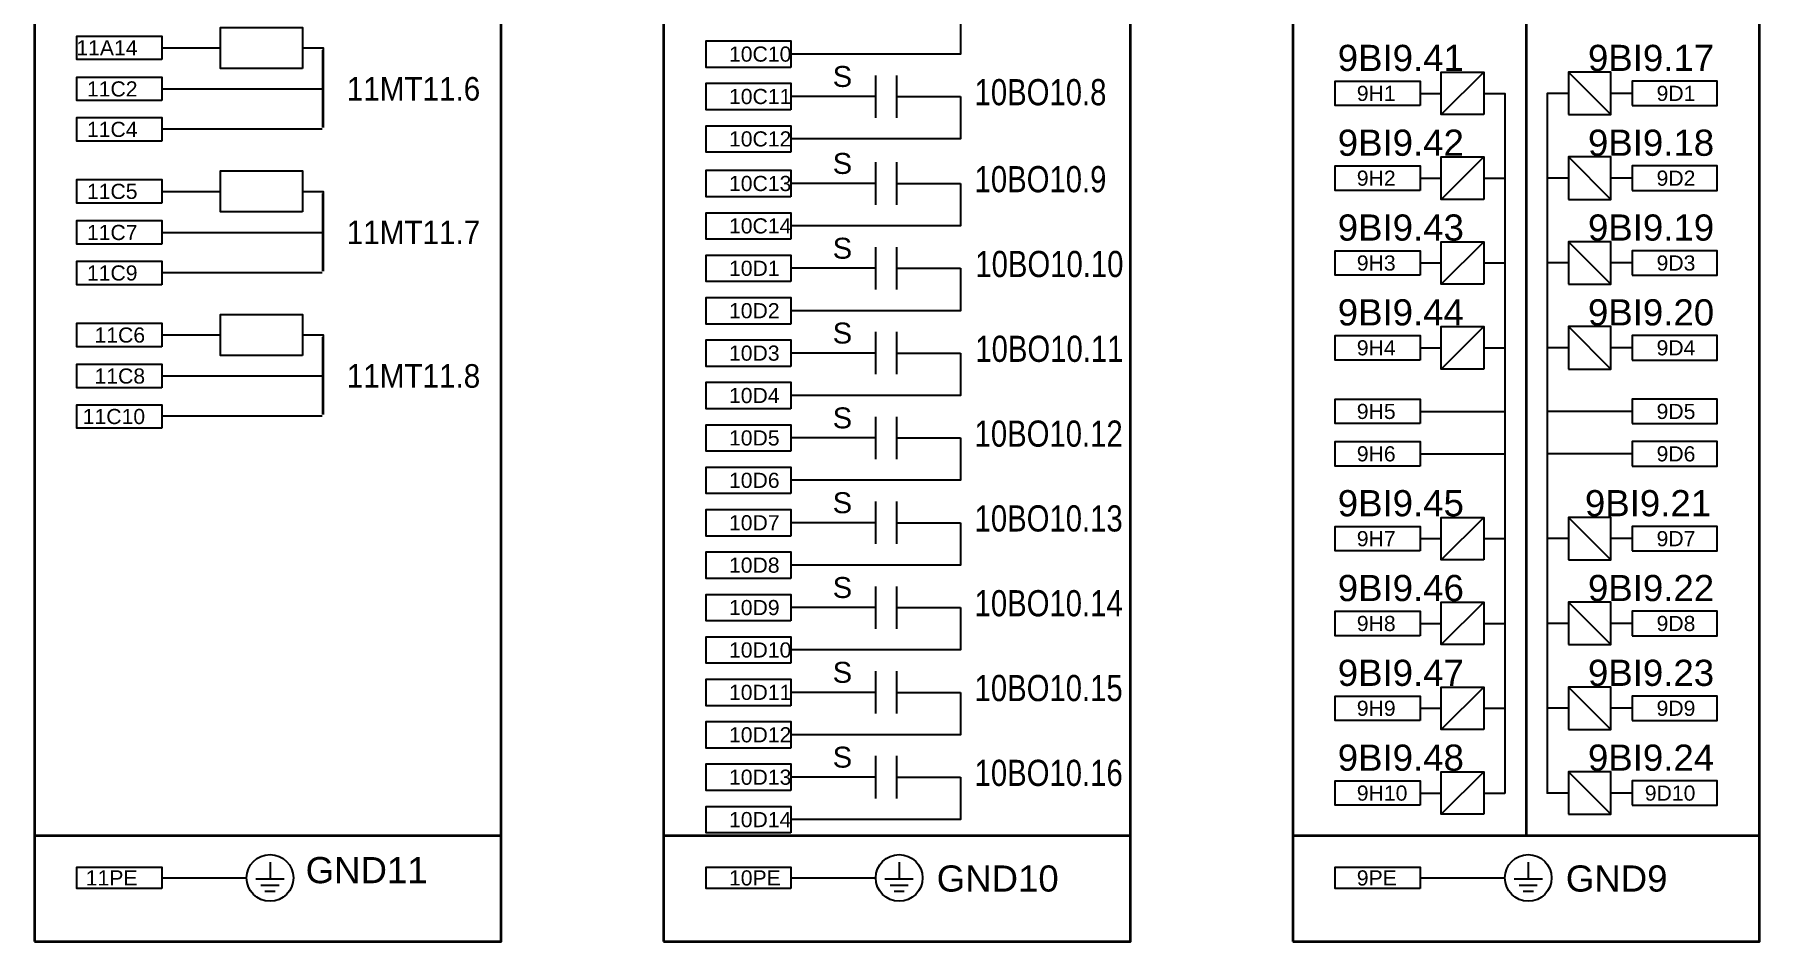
# Model space of a CAD drawing. Extents: x -70 to 228, y -238 to 10.
# Drawn here: x -69.7 to 89.6, y -231.3 to -147.4 of the extents above; entities that cross this region are included whole.
import ezdxf
from ezdxf.enums import TextEntityAlignment as Align

# ---------------------------------------------------------------- set-up
doc = ezdxf.new("R2010")
doc.units = 0
doc.header["$LTSCALE"] = 5
doc.header["$MEASUREMENT"] = 0
doc.styles.get("Standard").update_dxf_attribs({"font": 'arial.ttf'})

msp = doc.modelspace()

# ---------------------------------------------------------------- linework, layer by layer
at = {"lineweight": 35}
for p, q in [((68.05, 0), (68.05, -221.48)), ((-43.08, -156.04), (-43.08, -148.88)), ((-43.08, -169.31), (-43.08, -162.15)), ((-43.08, -182.58), (-43.08, -175.42)), ((-69.75, -221.48), (-26.63, -221.48)), ((-11.63, -221.48), (31.49, -221.48)), ((46.49, -221.48), (89.61, -221.48))]:
    msp.add_line(p, q, dxfattribs=at)
at = {"lineweight": 25}
for p, q in [((-57.99, -148.67), (-52.56, -148.67)), ((7.97, -155.13), (7.97, -151.22)), ((9.93, -155.13), (9.93, -151.22)), ((64.13, -150.92), (60.21, -154.84)), ((71.97, -150.92), (75.89, -154.84)), ((-57.89, -152.46), (-43.08, -152.46)), ((58.25, -152.88), (60.21, -152.88)), ((77.85, -152.88), (75.89, -152.88)), ((7.97, -153.17), (0.13, -153.17)), ((9.93, -153.17), (15.81, -153.17)), ((-57.99, -156.16), (-43.17, -156.16)), ((7.97, -163.17), (7.97, -159.25)), ((9.93, -163.17), (9.93, -159.25)), ((64.13, -158.76), (60.21, -162.68)), ((71.97, -158.76), (75.89, -162.68)), ((58.25, -160.72), (60.21, -160.72)), ((77.85, -160.72), (75.89, -160.72)), ((-57.99, -161.94), (-52.56, -161.94)), ((7.97, -161.21), (0.13, -161.21)), ((9.93, -161.21), (15.81, -161.21)), ((-57.89, -165.73), (-43.08, -165.73)), ((7.97, -171.01), (7.97, -167.09)), ((9.93, -171.01), (9.93, -167.09)), ((64.13, -166.6), (60.21, -170.52)), ((71.97, -166.6), (75.89, -170.52)), ((58.25, -168.56), (60.21, -168.56)), ((77.85, -168.56), (75.89, -168.56)), ((-57.99, -169.43), (-43.17, -169.43)), ((7.97, -169.05), (0.13, -169.05)), ((9.93, -169.05), (15.81, -169.05)), ((-57.99, -175.21), (-52.56, -175.21)), ((7.97, -178.85), (7.97, -174.93)), ((9.93, -178.85), (9.93, -174.93)), ((64.13, -174.44), (60.21, -178.36)), ((71.97, -174.44), (75.89, -178.36)), ((58.25, -176.4), (60.21, -176.4)), ((77.85, -176.4), (75.89, -176.4)), ((7.97, -176.89), (0.13, -176.89)), ((9.93, -176.89), (15.81, -176.89)), ((-57.89, -179), (-43.08, -179)), ((-57.99, -182.7), (-43.17, -182.7)), ((7.97, -186.69), (7.97, -182.77)), ((9.93, -186.69), (9.93, -182.77)), ((58.25, -182.28), (64.13, -182.28)), ((77.85, -182.28), (71.97, -182.28)), ((7.97, -184.73), (0.13, -184.73)), ((9.93, -184.73), (15.81, -184.73)), ((58.25, -186.2), (64.13, -186.2)), ((77.85, -186.2), (71.97, -186.2)), ((7.97, -194.53), (7.97, -190.61)), ((9.93, -194.53), (9.93, -190.61)), ((7.97, -192.57), (0.13, -192.57)), ((9.93, -192.57), (15.81, -192.57)), ((64.13, -192.08), (60.21, -196)), ((71.97, -192.08), (75.89, -196)), ((58.25, -194.04), (60.21, -194.04)), ((77.85, -194.04), (75.89, -194.04)), ((7.97, -202.37), (7.97, -198.45)), ((9.93, -202.37), (9.93, -198.45)), ((7.97, -200.41), (0.13, -200.41)), ((9.93, -200.41), (15.81, -200.41)), ((64.13, -199.92), (60.21, -203.84)), ((71.97, -199.92), (75.89, -203.84)), ((58.25, -201.88), (60.21, -201.88)), ((77.85, -201.88), (75.89, -201.88)), ((7.97, -210.21), (7.97, -206.29)), ((9.93, -210.21), (9.93, -206.29)), ((7.97, -208.25), (0.13, -208.25)), ((9.93, -208.25), (15.81, -208.25)), ((64.13, -207.76), (60.21, -211.68)), ((71.97, -207.76), (75.89, -211.68)), ((58.25, -209.72), (60.21, -209.72)), ((77.85, -209.72), (75.89, -209.72)), ((7.97, -218.05), (7.97, -214.13)), ((9.93, -218.05), (9.93, -214.13)), ((7.97, -216.09), (0.13, -216.09)), ((9.93, -216.09), (15.81, -216.09)), ((64.13, -215.6), (60.21, -219.52)), ((71.97, -215.6), (75.89, -219.52)), ((58.25, -217.56), (60.21, -217.56)), ((77.85, -217.56), (75.89, -217.56)), ((-47.99, -223.93), (-47.99, -225.5)), ((10.13, -223.93), (10.13, -225.5)), ((68.25, -223.93), (68.25, -225.5)), ((-57.99, -225.4), (-50.15, -225.4)), ((-46.69, -225.51), (-49.3, -225.51)), ((-47.16, -226.09), (-48.83, -226.09)), ((0.13, -225.4), (7.97, -225.4)), ((11.43, -225.51), (8.82, -225.51)), ((10.96, -226.09), (9.29, -226.09)), ((58.25, -225.4), (66.09, -225.4)), ((69.55, -225.51), (66.94, -225.51)), ((69.08, -226.09), (67.41, -226.09)), ((-47.52, -226.67), (-48.46, -226.67)), ((10.6, -226.67), (9.66, -226.67)), ((68.72, -226.67), (67.78, -226.67))]:
    msp.add_line(p, q, dxfattribs=at)
at = {"lineweight": 35}
for points in [[(-69.75, -231.28), (-26.63, -231.28), (-26.63, 0), (-69.75, 0), (-69.75, -231.28)], [(-11.63, -231.28), (31.49, -231.28), (31.49, 0), (-11.63, 0), (-11.63, -231.28)], [(46.49, -231.28), (89.61, -231.28), (89.61, 0), (46.49, 0), (46.49, -231.28)]]:
    msp.add_lwpolyline(points, close=True, dxfattribs=at)
at = {"lineweight": 25}
for points in [[(15.81, -145.33), (15.81, -149.25), (0.13, -149.25)], [(-44.98, -148.67), (-43.08, -148.67), (-43.08, -152.46)], [(64.13, -152.88), (66.09, -152.88), (66.09, -160.72)], [(71.97, -152.88), (70.01, -152.88), (70.01, -160.72)], [(15.81, -153.17), (15.81, -157.09), (0.13, -157.09)], [(64.13, -160.72), (66.09, -160.72), (66.09, -168.56)], [(71.97, -160.72), (70.01, -160.72), (70.01, -168.56)], [(-44.98, -161.94), (-43.08, -161.94), (-43.08, -165.73)], [(15.81, -161.21), (15.81, -165.13), (0.13, -165.13)], [(64.13, -168.56), (66.09, -168.56), (66.09, -176.4)], [(71.97, -168.56), (70.01, -168.56), (70.01, -176.4)], [(15.81, -169.05), (15.81, -172.97), (0.13, -172.97)], [(-44.98, -175.21), (-43.08, -175.21), (-43.08, -179)], [(64.13, -176.4), (66.09, -176.4), (66.09, -184.24)], [(71.97, -176.4), (70.01, -176.4), (70.01, -184.24)], [(15.81, -176.89), (15.81, -180.81), (0.13, -180.81)], [(64.13, -182.28), (66.09, -182.28), (66.09, -188.16)], [(71.97, -182.28), (70.01, -182.28), (70.01, -190.12)], [(15.81, -184.73), (15.81, -188.65), (0.13, -188.65)], [(64.13, -186.2), (66.09, -186.2), (66.09, -194.04)], [(71.97, -186.2), (70.01, -186.2), (70.01, -194.04)], [(15.81, -192.57), (15.81, -196.49), (0.13, -196.49)], [(64.13, -194.04), (66.09, -194.04), (66.09, -201.88)], [(71.97, -194.04), (70.01, -194.04), (70.01, -201.88)], [(15.81, -200.41), (15.81, -204.33), (0.13, -204.33)], [(64.13, -201.88), (66.09, -201.88), (66.09, -209.72)], [(71.97, -201.88), (70.01, -201.88), (70.01, -209.72)], [(15.81, -208.25), (15.81, -212.17), (0.13, -212.17)], [(64.13, -209.72), (66.09, -209.72), (66.09, -217.56)], [(71.97, -209.72), (70.01, -209.72), (70.01, -217.56)], [(15.81, -216.09), (15.81, -220.01), (0.13, -220.01)], [(64.13, -217.56), (66.09, -217.56), (66.09, -217.56)], [(71.97, -217.56), (70.01, -217.56), (70.01, -217.56)]]:
    msp.add_lwpolyline(points, dxfattribs=at)
for points in [[(-57.99, -149.76), (-65.83, -149.76), (-65.83, -147.58), (-57.99, -147.58), (-57.99, -149.76)], [(-44.98, -150.57), (-52.56, -150.57), (-52.56, -146.78), (-44.98, -146.78), (-44.98, -150.57)], [(0.13, -150.48), (-7.71, -150.48), (-7.71, -148.03), (0.13, -148.03), (0.13, -150.48)], [(-57.99, -153.55), (-65.83, -153.55), (-65.83, -151.37), (-57.99, -151.37), (-57.99, -153.55)], [(64.13, -154.84), (60.21, -154.84), (60.21, -150.92), (64.13, -150.92), (64.13, -154.84)], [(71.97, -154.84), (75.89, -154.84), (75.89, -150.92), (71.97, -150.92), (71.97, -154.84)], [(0.13, -154.4), (-7.71, -154.4), (-7.71, -151.95), (0.13, -151.95), (0.13, -154.4)], [(58.25, -154.01), (50.41, -154.01), (50.41, -151.75), (58.25, -151.75), (58.25, -154.01)], [(77.85, -154.01), (85.69, -154.01), (85.69, -151.75), (77.85, -151.75), (77.85, -154.01)], [(-57.99, -157.3), (-65.83, -157.3), (-65.83, -155.12), (-57.99, -155.12), (-57.99, -157.3)], [(0.13, -158.32), (-7.71, -158.32), (-7.71, -155.87), (0.13, -155.87), (0.13, -158.32)], [(64.13, -162.68), (60.21, -162.68), (60.21, -158.76), (64.13, -158.76), (64.13, -162.68)], [(71.97, -162.68), (75.89, -162.68), (75.89, -158.76), (71.97, -158.76), (71.97, -162.68)], [(-57.99, -163.03), (-65.83, -163.03), (-65.83, -160.85), (-57.99, -160.85), (-57.99, -163.03)], [(-44.98, -163.84), (-52.56, -163.84), (-52.56, -160.05), (-44.98, -160.05), (-44.98, -163.84)], [(0.13, -162.44), (-7.71, -162.44), (-7.71, -159.99), (0.13, -159.99), (0.13, -162.44)], [(58.25, -161.85), (50.41, -161.85), (50.41, -159.59), (58.25, -159.59), (58.25, -161.85)], [(77.85, -161.85), (85.69, -161.85), (85.69, -159.59), (77.85, -159.59), (77.85, -161.85)], [(0.13, -166.36), (-7.71, -166.36), (-7.71, -163.91), (0.13, -163.91), (0.13, -166.36)], [(-57.99, -166.82), (-65.83, -166.82), (-65.83, -164.64), (-57.99, -164.64), (-57.99, -166.82)], [(64.13, -170.52), (60.21, -170.52), (60.21, -166.6), (64.13, -166.6), (64.13, -170.52)], [(71.97, -170.52), (75.89, -170.52), (75.89, -166.6), (71.97, -166.6), (71.97, -170.52)], [(-57.99, -170.57), (-65.83, -170.57), (-65.83, -168.39), (-57.99, -168.39), (-57.99, -170.57)], [(0.13, -170.28), (-7.71, -170.28), (-7.71, -167.83), (0.13, -167.83), (0.13, -170.28)], [(58.25, -169.69), (50.41, -169.69), (50.41, -167.43), (58.25, -167.43), (58.25, -169.69)], [(77.85, -169.69), (85.69, -169.69), (85.69, -167.43), (77.85, -167.43), (77.85, -169.69)], [(0.13, -174.2), (-7.71, -174.2), (-7.71, -171.75), (0.13, -171.75), (0.13, -174.2)], [(-44.98, -177.11), (-52.56, -177.11), (-52.56, -173.32), (-44.98, -173.32), (-44.98, -177.11)], [(-57.99, -176.3), (-65.83, -176.3), (-65.83, -174.12), (-57.99, -174.12), (-57.99, -176.3)], [(58.25, -177.53), (50.41, -177.53), (50.41, -175.27), (58.25, -175.27), (58.25, -177.53)], [(64.13, -178.36), (60.21, -178.36), (60.21, -174.44), (64.13, -174.44), (64.13, -178.36)], [(71.97, -178.36), (75.89, -178.36), (75.89, -174.44), (71.97, -174.44), (71.97, -178.36)], [(77.85, -177.53), (85.69, -177.53), (85.69, -175.27), (77.85, -175.27), (77.85, -177.53)], [(0.13, -178.12), (-7.71, -178.12), (-7.71, -175.67), (0.13, -175.67), (0.13, -178.12)], [(-57.99, -180.09), (-65.83, -180.09), (-65.83, -177.91), (-57.99, -177.91), (-57.99, -180.09)], [(0.13, -182.04), (-7.71, -182.04), (-7.71, -179.59), (0.13, -179.59), (0.13, -182.04)], [(-57.99, -183.84), (-65.83, -183.84), (-65.83, -181.66), (-57.99, -181.66), (-57.99, -183.84)], [(58.25, -183.41), (50.41, -183.41), (50.41, -181.15), (58.25, -181.15), (58.25, -183.41)], [(77.85, -183.41), (85.69, -183.41), (85.69, -181.15), (77.85, -181.15), (77.85, -183.41)], [(0.13, -185.96), (-7.71, -185.96), (-7.71, -183.51), (0.13, -183.51), (0.13, -185.96)], [(58.25, -187.33), (50.41, -187.33), (50.41, -185.07), (58.25, -185.07), (58.25, -187.33)], [(77.85, -187.33), (85.69, -187.33), (85.69, -185.07), (77.85, -185.07), (77.85, -187.33)], [(0.13, -189.88), (-7.71, -189.88), (-7.71, -187.43), (0.13, -187.43), (0.13, -189.88)], [(0.13, -193.8), (-7.71, -193.8), (-7.71, -191.35), (0.13, -191.35), (0.13, -193.8)], [(64.13, -196), (60.21, -196), (60.21, -192.08), (64.13, -192.08), (64.13, -196)], [(71.97, -196), (75.89, -196), (75.89, -192.08), (71.97, -192.08), (71.97, -196)], [(58.25, -195.17), (50.41, -195.17), (50.41, -192.91), (58.25, -192.91), (58.25, -195.17)], [(77.85, -195.17), (85.69, -195.17), (85.69, -192.91), (77.85, -192.91), (77.85, -195.17)], [(0.13, -197.72), (-7.71, -197.72), (-7.71, -195.27), (0.13, -195.27), (0.13, -197.72)], [(0.13, -201.64), (-7.71, -201.64), (-7.71, -199.19), (0.13, -199.19), (0.13, -201.64)], [(58.25, -203.01), (50.41, -203.01), (50.41, -200.75), (58.25, -200.75), (58.25, -203.01)], [(64.13, -203.84), (60.21, -203.84), (60.21, -199.92), (64.13, -199.92), (64.13, -203.84)], [(71.97, -203.84), (75.89, -203.84), (75.89, -199.92), (71.97, -199.92), (71.97, -203.84)], [(77.85, -203.01), (85.69, -203.01), (85.69, -200.75), (77.85, -200.75), (77.85, -203.01)], [(0.13, -205.56), (-7.71, -205.56), (-7.71, -203.11), (0.13, -203.11), (0.13, -205.56)], [(0.13, -209.48), (-7.71, -209.48), (-7.71, -207.03), (0.13, -207.03), (0.13, -209.48)], [(58.25, -210.85), (50.41, -210.85), (50.41, -208.59), (58.25, -208.59), (58.25, -210.85)], [(64.13, -211.68), (60.21, -211.68), (60.21, -207.76), (64.13, -207.76), (64.13, -211.68)], [(71.97, -211.68), (75.89, -211.68), (75.89, -207.76), (71.97, -207.76), (71.97, -211.68)], [(77.85, -210.85), (85.69, -210.85), (85.69, -208.59), (77.85, -208.59), (77.85, -210.85)], [(0.13, -213.4), (-7.71, -213.4), (-7.71, -210.95), (0.13, -210.95), (0.13, -213.4)], [(0.13, -217.32), (-7.71, -217.32), (-7.71, -214.87), (0.13, -214.87), (0.13, -217.32)], [(58.25, -218.69), (50.41, -218.69), (50.41, -216.43), (58.25, -216.43), (58.25, -218.69)], [(64.13, -219.52), (60.21, -219.52), (60.21, -215.6), (64.13, -215.6), (64.13, -219.52)], [(71.97, -219.52), (75.89, -219.52), (75.89, -215.6), (71.97, -215.6), (71.97, -219.52)], [(77.85, -218.69), (85.69, -218.69), (85.69, -216.43), (77.85, -216.43), (77.85, -218.69)], [(0.13, -221.24), (-7.71, -221.24), (-7.71, -218.79), (0.13, -218.79), (0.13, -221.24)], [(-57.99, -226.38), (-65.83, -226.38), (-65.83, -224.42), (-57.99, -224.42), (-57.99, -226.38)], [(0.13, -226.38), (-7.71, -226.38), (-7.71, -224.42), (0.13, -224.42), (0.13, -226.38)], [(58.25, -226.38), (50.41, -226.38), (50.41, -224.42), (58.25, -224.42), (58.25, -226.38)]]:
    msp.add_lwpolyline(points, close=True, dxfattribs=at)
for centre in [(-47.99, -225.4), (10.13, -225.4), (68.25, -225.4)]:
    msp.add_circle(centre, 2.16, dxfattribs=at)

# ---------------------------------------------------------------- texts
at = {"width": 0.9}
for s, p in [('11MT11.6', (-40.9, -152.46)), ('11MT11.7', (-40.9, -165.73)), ('11MT11.8', (-40.9, -179))]:
    msp.add_text(s, height=2.178, dxfattribs=at).set_placement(p, align=Align.MIDDLE_LEFT)
at = {"width": 0.8}
for s, p in [('10BO10.8', (17.1, -153.98)), ('10BO10.9', (17.1, -162.02)), ('10BO10.10', (17.17, -169.86)), ('10BO10.11', (17.17, -177.7)), ('10BO10.12', (17.1, -185.54)), ('10BO10.13', (17.1, -193.38)), ('10BO10.14', (17.1, -201.22)), ('10BO10.15', (17.1, -209.06)), ('10BO10.16', (17.1, -216.9))]:
    msp.add_text(s, height=2.42, dxfattribs=at).set_placement(p)
msp.add_text('GND11', height=2.42).set_placement((-44.7, -225.89))
for s, insert, char_height, attachment_point, line_spacing_factor in [('9BI9.41', (50.65, -149.62), 2.42, 4, 0.8), ('9BI9.17', (85.42, -149.62), 2.42, 6, 0.8), ('{\\fArial|b0|i0|c0|p0;S}', (5.79, -150.35), 1.936, 3, 0.96), ('9BI9.42', (50.65, -157.46), 2.42, 4, 0.8), ('9BI9.18', (85.42, -157.46), 2.42, 6, 0.8), ('{\\fArial|b0|i0|c0|p0;S}', (5.79, -158.39), 1.936, 3, 0.96), ('9BI9.43', (50.65, -165.3), 2.42, 4, 0.8), ('9BI9.19', (85.42, -165.3), 2.42, 6, 0.8), ('{\\fArial|b0|i0|c0|p0;S}', (5.79, -166.23), 1.936, 3, 0.96), ('9BI9.44', (50.65, -173.14), 2.42, 4, 0.8), ('9BI9.20', (85.42, -173.14), 2.42, 6, 0.8), ('{\\fArial|b0|i0|c0|p0;S}', (5.79, -174.07), 1.936, 3, 0.96), ('{\\fArial|b0|i0|c0|p0;S}', (5.79, -181.91), 1.936, 3, 0.96), ('9BI9.45', (50.65, -190.78), 2.42, 4, 0.8), ('9BI9.21', (85.14, -190.78), 2.42, 6, 0.8), ('{\\fArial|b0|i0|c0|p0;S}', (5.79, -189.75), 1.936, 3, 0.96), ('{\\fArial|b0|i0|c0|p0;S}', (5.79, -197.59), 1.936, 3, 0.96), ('9BI9.46', (50.65, -198.62), 2.42, 4, 0.8), ('9BI9.22', (85.42, -198.62), 2.42, 6, 0.8), ('{\\fArial|b0|i0|c0|p0;S}', (5.79, -205.43), 1.936, 3, 0.96), ('9BI9.47', (50.65, -206.46), 2.42, 4, 0.8), ('9BI9.23', (85.42, -206.46), 2.42, 6, 0.8), ('{\\fArial|b0|i0|c0|p0;S}', (5.79, -213.27), 1.936, 3, 0.96), ('9BI9.48', (50.65, -214.3), 2.42, 4, 0.8), ('9BI9.24', (85.42, -214.3), 2.42, 6, 0.8), ('GND10', (13.6, -226.7), 2.42, 7, 0.8), ('GND9', (71.72, -226.7), 2.42, 7, 0.8)]:
    msp.add_mtext(s, dxfattribs=dict(insert=insert, char_height=char_height, attachment_point=attachment_point, line_spacing_factor=line_spacing_factor))
at = {"flags": 4}
for tag, text, p in [('11A14', '11A14', (-60.23, -148.67)), ('11C2', '11C2', (-60.23, -152.47)), ('9D1', '9D1', (83.69, -152.88)), ('11C4', '11C4', (-60.23, -156.21)), ('9D2', '9D2', (83.69, -160.72)), ('11C5', '11C5', (-60.23, -161.94)), ('11C7', '11C7', (-60.23, -165.74)), ('11C9', '11C9', (-60.23, -169.48)), ('9D3', '9D3', (83.69, -168.56)), ('11C6', '11C6', (-59.53, -175.22)), ('9D4', '9D4', (83.69, -176.4)), ('11C8', '11C8', (-59.53, -179.01)), ('9D5', '9D5', (83.69, -182.28)), ('11C10', '11C10', (-59.53, -182.75)), ('9D6', '9D6', (83.69, -186.2)), ('9D7', '9D7', (83.69, -194.04)), ('9D8', '9D8', (83.69, -201.88)), ('9D9', '9D9', (83.69, -209.72)), ('9D10', '9D10', (83.69, -217.56)), ('11PE', '11PE', (-60.23, -225.4))]:
    msp.add_attdef(tag, text=text, height=1.4, dxfattribs=at).set_placement(p, align=Align.MIDDLE_RIGHT)
for tag, text, p in [('10C10', '10C10', (-5.59, -149.25)), ('10C11', '10C11', (-5.59, -153.17)), ('9H1', '9H1', (52.41, -152.88)), ('10C12', '10C12', (-5.59, -157.09)), ('10C13', '10C13', (-5.59, -161.21)), ('9H2', '9H2', (52.41, -160.72)), ('10C14', '10C14', (-5.59, -165.13)), ('10D1', '10D1', (-5.59, -169.05)), ('9H3', '9H3', (52.41, -168.56)), ('10D2', '10D2', (-5.59, -172.97)), ('10D3', '10D3', (-5.59, -176.89)), ('9H4', '9H4', (52.41, -176.4)), ('10D4', '10D4', (-5.59, -180.81)), ('9H5', '9H5', (52.41, -182.28)), ('10D5', '10D5', (-5.59, -184.73)), ('9H6', '9H6', (52.41, -186.2)), ('10D6', '10D6', (-5.59, -188.65)), ('10D7', '10D7', (-5.59, -192.57)), ('9H7', '9H7', (52.41, -194.04)), ('10D8', '10D8', (-5.59, -196.49)), ('10D9', '10D9', (-5.59, -200.41)), ('9H8', '9H8', (52.41, -201.88)), ('10D10', '10D10', (-5.59, -204.33)), ('10D11', '10D11', (-5.59, -208.25)), ('9H9', '9H9', (52.41, -209.72)), ('10D12', '10D12', (-5.59, -212.17)), ('10D13', '10D13', (-5.59, -216.09)), ('9H10', '9H10', (52.41, -217.56)), ('10D14', '10D14', (-5.59, -220.01)), ('10PE', '10PE', (-5.59, -225.4)), ('9PE', '9PE', (52.41, -225.4))]:
    msp.add_attdef(tag, text=text, height=1.4, dxfattribs=at).set_placement(p, align=Align.MIDDLE_LEFT)

doc.saveas('drawing.dxf')
